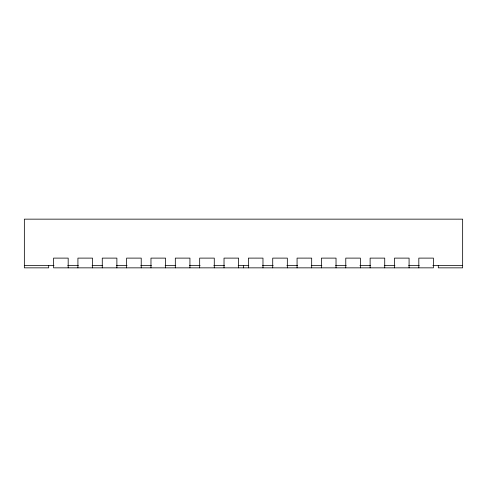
<?xml version="1.0" encoding="UTF-8"?>
<svg xmlns="http://www.w3.org/2000/svg" width="487" height="487" viewBox="0 0 487 487"><rect width="100%" height="100%" fill="white"/><g stroke="black" fill="none" stroke-linecap="round" stroke-linejoin="round"><path stroke-width="0.73" d="M24.35 265.415L54.027 265.415M67.723 265.415L78.377 265.415M92.073 265.415L102.727 265.415M116.423 265.415L127.077 265.415M140.773 265.415L151.427 265.415M165.123 265.415L175.777 265.415M189.473 265.415L200.127 265.415M213.823 265.415L224.477 265.415M238.173 265.415L248.827 265.415M262.523 265.415L273.177 265.415M286.873 265.415L297.527 265.415M311.223 265.415L321.877 265.415M335.573 265.415L346.227 265.415M359.923 265.415L370.577 265.415M384.273 265.415L394.927 265.415M408.623 265.415L419.277 265.415M432.833 265.415L462.65 265.415M438.3 265.415L438.3 267.85L462.65 267.85L462.65 219.15L24.35 219.15L24.35 267.85L48.7 267.85L48.7 265.415M418.82 267.85L418.82 258.11L433.43 258.11L433.43 267.85L53.57 267.85L53.57 258.11L68.18 258.11L68.18 267.85M409.08 267.85L409.08 258.11L394.47 258.11L394.47 267.85M384.73 267.85L384.73 258.11L370.12 258.11L370.12 267.85M360.38 267.85L360.38 258.11L345.77 258.11L345.77 267.85M336.03 267.85L336.03 258.11L321.42 258.11L321.42 267.85M311.68 267.85L311.68 258.11L297.07 258.11L297.07 267.85M287.33 267.85L287.33 258.11L272.72 258.11L272.72 267.85M262.98 267.85L262.98 258.11L248.37 258.11L248.37 267.85M243.5 265.415L243.5 267.85M238.63 267.85L238.63 258.11L224.02 258.11L224.02 267.85M214.28 267.85L214.28 258.11L199.67 258.11L199.67 267.85M189.93 267.85L189.93 258.11L175.32 258.11L175.32 267.85M165.58 267.85L165.58 258.11L150.97 258.11L150.97 267.85M141.23 267.85L141.23 258.11L126.62 258.11L126.62 267.85M116.88 267.85L116.88 258.11L102.27 258.11L102.27 267.85M92.53 267.85L92.53 258.11L77.92 258.11L77.92 267.85"/></g></svg>
